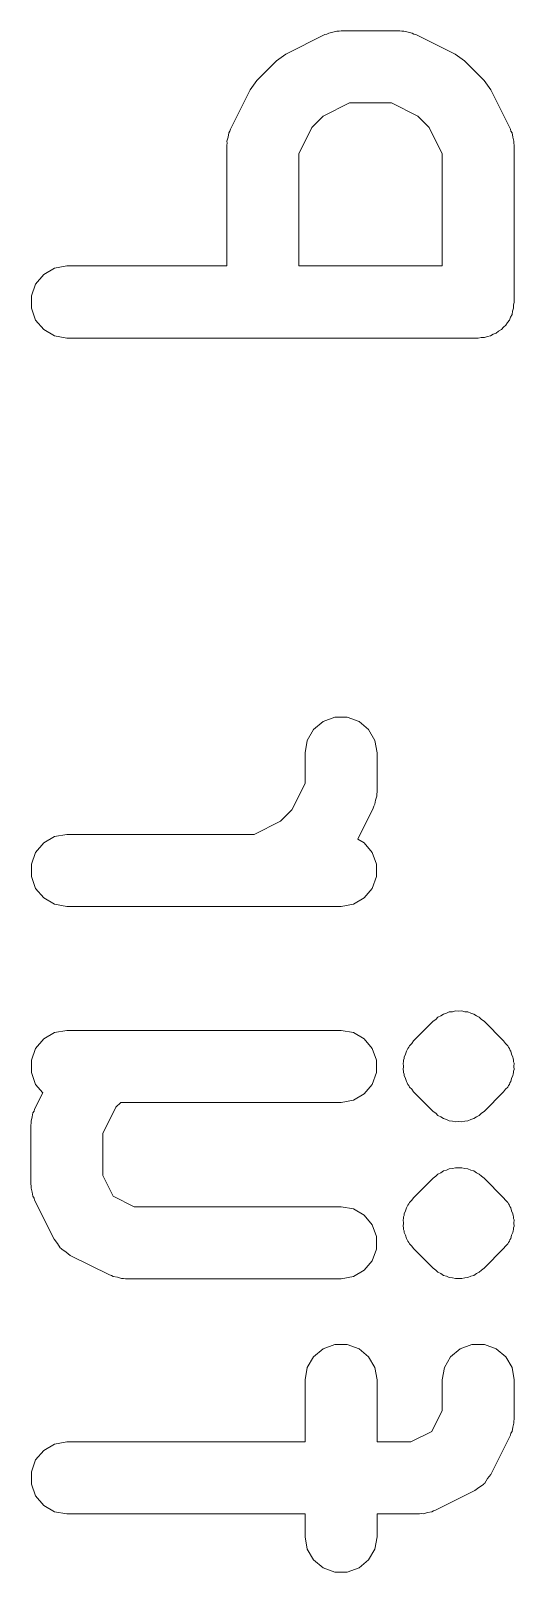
# Model space of a CAD drawing. Extents: x 83.8 to 162.6, y -99.1 to -55.8.
# Drawn here: x 91.002 to 92.177, y -74.159 to -70.414 of the extents above; entities that cross this region are included whole.
import ezdxf

# ---------------------------------------------------------------- set-up
doc = ezdxf.new("R2010")
doc.units = 0
doc.layers.add('Beschriftung', color=11, linetype='Continuous', lineweight=0)

msp = doc.modelspace()

# ---------------------------------------------------------------- linework, layer by layer
at = {"layer": 'Beschriftung'}
for p, q in [((91.6219, -70.471), (91.7172, -70.4234)), ((91.7172, -70.4234), (91.722, -70.4219)), ((91.722, -70.4219), (91.7264, -70.4194)), ((91.7264, -70.4194), (91.7365, -70.4176)), ((91.7365, -70.4176), (91.7463, -70.4147)), ((91.7463, -70.4147), (91.7513, -70.415)), ((91.7513, -70.415), (91.7563, -70.4141)), ((91.7563, -70.4141), (91.8991, -70.4141)), ((91.8991, -70.4141), (91.9041, -70.415)), ((91.9041, -70.415), (91.9091, -70.4147)), ((91.9091, -70.4147), (91.919, -70.4176)), ((91.919, -70.4176), (91.9291, -70.4194)), ((91.9291, -70.4194), (91.9334, -70.4219)), ((91.9334, -70.4219), (91.9383, -70.4234)), ((91.9383, -70.4234), (92.0335, -70.471)), ((91.5992, -70.4874), (91.6107, -70.4793)), ((91.6107, -70.4793), (91.6219, -70.471)), ((92.0335, -70.471), (92.0448, -70.4793)), ((92.0448, -70.4793), (92.0563, -70.4874)), ((91.5516, -70.535), (91.5992, -70.4874)), ((92.0563, -70.4874), (92.1039, -70.535)), ((91.5352, -70.5577), (91.5435, -70.5465)), ((91.5435, -70.5465), (91.5516, -70.535)), ((92.1039, -70.535), (92.1119, -70.5465)), ((92.1119, -70.5465), (92.1203, -70.5577)), ((91.4875, -70.653), (91.5352, -70.5577)), ((91.7769, -70.5891), (91.7129, -70.6211)), ((91.8785, -70.5891), (91.7769, -70.5891)), ((91.9425, -70.6211), (91.8785, -70.5891)), ((92.1203, -70.5577), (92.1679, -70.653)), ((91.7129, -70.6211), (91.6853, -70.6487)), ((91.9701, -70.6487), (91.9425, -70.6211)), ((91.4818, -70.6723), (91.4836, -70.6622)), ((91.4836, -70.6622), (91.4861, -70.6578)), ((91.4861, -70.6578), (91.4875, -70.653)), ((91.6853, -70.6487), (91.6533, -70.7127)), ((92.0021, -70.7127), (91.9701, -70.6487)), ((92.1679, -70.653), (92.1693, -70.6578)), ((92.1693, -70.6578), (92.1718, -70.6622)), ((92.1718, -70.6622), (92.1736, -70.6723)), ((91.4783, -70.6921), (91.4792, -70.6871)), ((91.4783, -70.9855), (91.4783, -70.6921)), ((91.4789, -70.6821), (91.4818, -70.6723)), ((91.4792, -70.6871), (91.4789, -70.6821)), ((92.1736, -70.6723), (92.1765, -70.6821)), ((92.1765, -70.6821), (92.1762, -70.6871)), ((92.1762, -70.6871), (92.1771, -70.6921)), ((92.1771, -70.6921), (92.1771, -71.073)), ((91.6533, -70.7127), (91.6533, -70.9855)), ((92.0021, -70.9855), (92.0021, -70.7127)), ((91.0138, -71.0293), (91.0334, -71.006)), ((91.0334, -71.006), (91.0597, -70.9908)), ((91.0597, -70.9908), (91.0896, -70.9855)), ((91.0896, -70.9855), (91.4783, -70.9855)), ((91.6533, -70.9855), (92.0021, -70.9855)), ((91.0034, -71.0579), (91.0138, -71.0293)), ((91.0034, -71.0882), (91.0034, -71.0579)), ((92.1771, -71.073), (92.1758, -71.0806)), ((92.1758, -71.0806), (92.1758, -71.0882)), ((91.0138, -71.1168), (91.0034, -71.0882)), ((91.0334, -71.1401), (91.0138, -71.1168)), ((92.1654, -71.1168), (92.1605, -71.1227)), ((92.168, -71.1096), (92.1654, -71.1168)), ((92.1718, -71.103), (92.168, -71.1096)), ((92.1732, -71.0954), (92.1718, -71.103)), ((92.1758, -71.0882), (92.1732, -71.0954)), ((91.0597, -71.1553), (91.0334, -71.1401)), ((91.0896, -71.1605), (91.0597, -71.1553)), ((92.112, -71.1566), (92.1048, -71.1592)), ((92.1195, -71.1553), (92.112, -71.1566)), ((92.1262, -71.1514), (92.1195, -71.1553)), ((92.1334, -71.1488), (92.1262, -71.1514)), ((92.1392, -71.1439), (92.1334, -71.1488)), ((92.1459, -71.1401), (92.1392, -71.1439)), ((92.1508, -71.1342), (92.1459, -71.1401)), ((92.1566, -71.1293), (92.1508, -71.1342)), ((92.1605, -71.1227), (92.1566, -71.1293)), ((92.0896, -71.1605), (91.0896, -71.1605)), ((92.0972, -71.1592), (92.0896, -71.1605)), ((92.1048, -71.1592), (92.0972, -71.1592)), ((91.6893, -72.112), (91.7125, -72.0925)), ((91.7125, -72.0925), (91.7411, -72.0821)), ((91.7411, -72.0821), (91.7715, -72.0821)), ((91.7715, -72.0821), (91.8, -72.0925)), ((91.8, -72.0925), (91.8233, -72.112)), ((91.6741, -72.1384), (91.6893, -72.112)), ((91.8233, -72.112), (91.8385, -72.1384)), ((91.6688, -72.1683), (91.6741, -72.1384)), ((91.8385, -72.1384), (91.8438, -72.1683)), ((91.6688, -72.2429), (91.6688, -72.1683)), ((91.8438, -72.1683), (91.8438, -72.2635)), ((91.6368, -72.3069), (91.6688, -72.2429)), ((91.8432, -72.2735), (91.8403, -72.2834)), ((91.8438, -72.2635), (91.8429, -72.2685)), ((91.8429, -72.2685), (91.8432, -72.2735)), ((91.6092, -72.3345), (91.6368, -72.3069)), ((91.8345, -72.3027), (91.7969, -72.3779)), ((91.836, -72.2978), (91.8345, -72.3027)), ((91.8385, -72.2934), (91.836, -72.2978)), ((91.8403, -72.2834), (91.8385, -72.2934)), ((91.5452, -72.3665), (91.6092, -72.3345)), ((91.0138, -72.4102), (91.0334, -72.387)), ((91.0334, -72.387), (91.0597, -72.3718)), ((91.0597, -72.3718), (91.0896, -72.3665)), ((91.0896, -72.3665), (91.5452, -72.3665)), ((91.7969, -72.3779), (91.8125, -72.387)), ((91.8125, -72.387), (91.8321, -72.4102)), ((91.0034, -72.4388), (91.0138, -72.4102)), ((91.8321, -72.4102), (91.8425, -72.4388)), ((91.0034, -72.4692), (91.0034, -72.4388)), ((91.8425, -72.4388), (91.8425, -72.4692)), ((91.0138, -72.4977), (91.0034, -72.4692)), ((91.0334, -72.521), (91.0138, -72.4977)), ((91.8321, -72.4977), (91.8125, -72.521)), ((91.8425, -72.4692), (91.8321, -72.4977)), ((91.0597, -72.5362), (91.0334, -72.521)), ((91.0896, -72.5415), (91.0597, -72.5362)), ((91.7563, -72.5415), (91.0896, -72.5415)), ((91.7862, -72.5362), (91.7563, -72.5415)), ((91.8125, -72.521), (91.7862, -72.5362)), ((91.9988, -72.8077), (92.005, -72.8033)), ((92.005, -72.8033), (92.0124, -72.8013)), ((92.0124, -72.8013), (92.0194, -72.7981)), ((92.0194, -72.7981), (92.027, -72.7974)), ((92.027, -72.7974), (92.0344, -72.7954)), ((92.0344, -72.7954), (92.042, -72.7961)), ((92.042, -72.7961), (92.0496, -72.7954)), ((92.0496, -72.7954), (92.057, -72.7974)), ((92.057, -72.7974), (92.0646, -72.7981)), ((92.0646, -72.7981), (92.0716, -72.8013)), ((92.0716, -72.8013), (92.079, -72.8033)), ((92.079, -72.8033), (92.0853, -72.8077)), ((91.9325, -72.8683), (91.9801, -72.8207)), ((91.9801, -72.8207), (91.9864, -72.8163)), ((91.9864, -72.8163), (91.9918, -72.8109)), ((91.9918, -72.8109), (91.9988, -72.8077)), ((92.0853, -72.8077), (92.0922, -72.8109)), ((92.0922, -72.8109), (92.0976, -72.8163)), ((92.0976, -72.8163), (92.1039, -72.8207)), ((92.1039, -72.8207), (92.1515, -72.8683)), ((91.0138, -72.8864), (91.0334, -72.8632)), ((91.0334, -72.8632), (91.0597, -72.848)), ((91.0597, -72.848), (91.0896, -72.8427)), ((91.0896, -72.8427), (91.7563, -72.8427)), ((91.7563, -72.8427), (91.7862, -72.848)), ((91.7862, -72.848), (91.8125, -72.8632)), ((91.8125, -72.8632), (91.8321, -72.8864)), ((91.9227, -72.88), (91.9281, -72.8746)), ((91.9281, -72.8746), (91.9325, -72.8683)), ((92.1515, -72.8683), (92.1559, -72.8746)), ((92.1559, -72.8746), (92.1613, -72.88)), ((91.0034, -72.915), (91.0138, -72.8864)), ((91.0034, -72.9454), (91.0034, -72.915)), ((91.8321, -72.8864), (91.8425, -72.915)), ((91.8425, -72.915), (91.8425, -72.9454)), ((91.9082, -72.915), (91.9095, -72.9114)), ((91.9082, -72.9188), (91.9082, -72.915)), ((91.9095, -72.9114), (91.9099, -72.9075)), ((91.9099, -72.9075), (91.9131, -72.9006)), ((91.9131, -72.9006), (91.9151, -72.8932)), ((91.9151, -72.8932), (91.9173, -72.8901)), ((91.9173, -72.8901), (91.9186, -72.8864)), ((91.9186, -72.8864), (91.9211, -72.8835)), ((91.9211, -72.8835), (91.9227, -72.88)), ((92.1613, -72.88), (92.1629, -72.8835)), ((92.1629, -72.8835), (92.1654, -72.8864)), ((92.1654, -72.8864), (92.1667, -72.8901)), ((92.1667, -72.8901), (92.1689, -72.8932)), ((92.1689, -72.8932), (92.1709, -72.9006)), ((92.1709, -72.9006), (92.1741, -72.9075)), ((92.1741, -72.9075), (92.1745, -72.9114)), ((92.1745, -72.9114), (92.1758, -72.915)), ((92.1758, -72.915), (92.1758, -72.9188)), ((91.0138, -72.9739), (91.0034, -72.9454)), ((91.8425, -72.9454), (91.8321, -72.9739)), ((91.9072, -72.9226), (91.9082, -72.9188)), ((91.9079, -72.9302), (91.9072, -72.9226)), ((91.9072, -72.9378), (91.9079, -72.9302)), ((91.9082, -72.9415), (91.9072, -72.9378)), ((91.9082, -72.9454), (91.9082, -72.9415)), ((91.9095, -72.949), (91.9082, -72.9454)), ((91.9099, -72.9528), (91.9095, -72.949)), ((91.9131, -72.9598), (91.9099, -72.9528)), ((92.1741, -72.9528), (92.1709, -72.9598)), ((92.1745, -72.949), (92.1741, -72.9528)), ((92.1758, -72.9454), (92.1745, -72.949)), ((92.1758, -72.9188), (92.1768, -72.9226)), ((92.1768, -72.9378), (92.1758, -72.9415)), ((92.1758, -72.9415), (92.1758, -72.9454)), ((92.1768, -72.9226), (92.1761, -72.9302)), ((92.1761, -72.9302), (92.1768, -72.9378)), ((91.0311, -72.9945), (91.0138, -72.9739)), ((91.8321, -72.9739), (91.8125, -72.9972)), ((91.9151, -72.9672), (91.9131, -72.9598)), ((91.9173, -72.9703), (91.9151, -72.9672)), ((91.9186, -72.9739), (91.9173, -72.9703)), ((91.9211, -72.9769), (91.9186, -72.9739)), ((91.9227, -72.9804), (91.9211, -72.9769)), ((91.9281, -72.9858), (91.9227, -72.9804)), ((91.9325, -72.9921), (91.9281, -72.9858)), ((92.1559, -72.9858), (92.1515, -72.9921)), ((92.1613, -72.9804), (92.1559, -72.9858)), ((92.1629, -72.9769), (92.1613, -72.9804)), ((92.1654, -72.9739), (92.1629, -72.9769)), ((92.1667, -72.9703), (92.1654, -72.9739)), ((92.1689, -72.9672), (92.1667, -72.9703)), ((92.1709, -72.9598), (92.1689, -72.9672)), ((91.0114, -73.0339), (91.0311, -72.9945)), ((91.2211, -73.0177), (91.2091, -73.0296)), ((91.7563, -73.0177), (91.2211, -73.0177)), ((91.7862, -73.0124), (91.7563, -73.0177)), ((91.8125, -72.9972), (91.7862, -73.0124)), ((91.9801, -73.0397), (91.9325, -72.9921)), ((92.1515, -72.9921), (92.1039, -73.0397)), ((91.0027, -73.063), (91.0056, -73.0532)), ((91.003, -73.0681), (91.0027, -73.063)), ((91.0056, -73.0532), (91.0074, -73.0431)), ((91.0074, -73.0431), (91.0099, -73.0387)), ((91.0099, -73.0387), (91.0114, -73.0339)), ((91.2091, -73.0296), (91.1771, -73.0937)), ((91.9864, -73.0441), (91.9801, -73.0397)), ((91.9918, -73.0495), (91.9864, -73.0441)), ((91.9988, -73.0527), (91.9918, -73.0495)), ((92.005, -73.0571), (91.9988, -73.0527)), ((92.0124, -73.0591), (92.005, -73.0571)), ((92.0194, -73.0623), (92.0124, -73.0591)), ((92.027, -73.063), (92.0194, -73.0623)), ((92.0344, -73.065), (92.027, -73.063)), ((92.042, -73.0643), (92.0344, -73.065)), ((92.0496, -73.065), (92.042, -73.0643)), ((92.057, -73.063), (92.0496, -73.065)), ((92.0646, -73.0623), (92.057, -73.063)), ((92.0716, -73.0591), (92.0646, -73.0623)), ((92.079, -73.0571), (92.0716, -73.0591)), ((92.0853, -73.0527), (92.079, -73.0571)), ((92.0922, -73.0495), (92.0853, -73.0527)), ((92.0976, -73.0441), (92.0922, -73.0495)), ((92.1039, -73.0397), (92.0976, -73.0441)), ((91.0021, -73.073), (91.003, -73.0681)), ((91.0021, -73.2159), (91.0021, -73.073)), ((91.1771, -73.0937), (91.1771, -73.1952)), ((92.0124, -73.1822), (92.0194, -73.179)), ((92.0194, -73.179), (92.027, -73.1783)), ((92.027, -73.1783), (92.0344, -73.1764)), ((92.0344, -73.1764), (92.042, -73.177)), ((92.042, -73.177), (92.0496, -73.1764)), ((92.0496, -73.1764), (92.057, -73.1783)), ((92.057, -73.1783), (92.0646, -73.179)), ((92.0646, -73.179), (92.0716, -73.1822)), ((91.003, -73.2209), (91.0021, -73.2159)), ((91.1771, -73.1952), (91.2025, -73.2459)), ((91.9325, -73.2493), (91.9801, -73.2017)), ((91.9801, -73.2017), (91.9864, -73.1973)), ((91.9864, -73.1973), (91.9918, -73.1918)), ((91.9918, -73.1918), (91.9988, -73.1886)), ((91.9988, -73.1886), (92.005, -73.1842)), ((92.005, -73.1842), (92.0124, -73.1822)), ((92.0716, -73.1822), (92.079, -73.1842)), ((92.079, -73.1842), (92.0853, -73.1886)), ((92.0853, -73.1886), (92.0922, -73.1918)), ((92.0922, -73.1918), (92.0976, -73.1973)), ((92.0976, -73.1973), (92.1039, -73.2017)), ((92.1039, -73.2017), (92.1515, -73.2493)), ((91.0027, -73.2259), (91.003, -73.2209)), ((91.0056, -73.2357), (91.0027, -73.2259)), ((91.0074, -73.2458), (91.0056, -73.2357)), ((91.0099, -73.2502), (91.0074, -73.2458)), ((91.0114, -73.255), (91.0099, -73.2502)), ((91.2025, -73.2459), (91.2531, -73.2713)), ((91.9281, -73.2555), (91.9325, -73.2493)), ((92.1515, -73.2493), (92.1559, -73.2555)), ((91.059, -73.3503), (91.0114, -73.255)), ((91.2531, -73.2713), (91.7563, -73.2713)), ((91.7563, -73.2713), (91.7862, -73.2765)), ((91.7862, -73.2765), (91.8125, -73.2917)), ((91.9095, -73.2923), (91.9099, -73.2885)), ((91.9099, -73.2885), (91.9131, -73.2816)), ((91.9131, -73.2816), (91.9151, -73.2742)), ((91.9151, -73.2742), (91.9173, -73.271)), ((91.9173, -73.271), (91.9186, -73.2674)), ((91.9186, -73.2674), (91.9211, -73.2644)), ((91.9211, -73.2644), (91.9227, -73.261)), ((91.9227, -73.261), (91.9281, -73.2555)), ((92.1559, -73.2555), (92.1613, -73.261)), ((92.1613, -73.261), (92.1629, -73.2644)), ((92.1629, -73.2644), (92.1654, -73.2674)), ((92.1654, -73.2674), (92.1667, -73.271)), ((92.1667, -73.271), (92.1689, -73.2742)), ((92.1689, -73.2742), (92.1709, -73.2816)), ((92.1709, -73.2816), (92.1741, -73.2885)), ((92.1741, -73.2885), (92.1745, -73.2923)), ((91.8125, -73.2917), (91.8321, -73.315)), ((91.8321, -73.315), (91.8425, -73.3436)), ((91.9072, -73.3035), (91.9082, -73.2998)), ((91.9079, -73.3111), (91.9072, -73.3035)), ((91.9072, -73.3188), (91.9079, -73.3111)), ((91.9082, -73.3225), (91.9072, -73.3188)), ((91.9082, -73.2959), (91.9095, -73.2923)), ((91.9082, -73.2998), (91.9082, -73.2959)), ((91.9082, -73.3263), (91.9082, -73.3225)), ((91.9095, -73.33), (91.9082, -73.3263)), ((92.1745, -73.2923), (92.1758, -73.2959)), ((92.1758, -73.3263), (92.1745, -73.33)), ((92.1758, -73.2959), (92.1758, -73.2998)), ((92.1758, -73.2998), (92.1768, -73.3035)), ((92.1768, -73.3188), (92.1758, -73.3225)), ((92.1758, -73.3225), (92.1758, -73.3263)), ((92.1768, -73.3035), (92.1761, -73.3111)), ((92.1761, -73.3111), (92.1768, -73.3188)), ((91.0666, -73.3606), (91.059, -73.3503)), ((91.0737, -73.3713), (91.0666, -73.3606)), ((91.8425, -73.3436), (91.8425, -73.374)), ((91.9099, -73.3338), (91.9095, -73.33)), ((91.9131, -73.3407), (91.9099, -73.3338)), ((91.9151, -73.3481), (91.9131, -73.3407)), ((91.9173, -73.3513), (91.9151, -73.3481)), ((91.9186, -73.3549), (91.9173, -73.3513)), ((91.9211, -73.3578), (91.9186, -73.3549)), ((91.9227, -73.3613), (91.9211, -73.3578)), ((91.9281, -73.3667), (91.9227, -73.3613)), ((92.1613, -73.3613), (92.1559, -73.3667)), ((92.1629, -73.3578), (92.1613, -73.3613)), ((92.1654, -73.3549), (92.1629, -73.3578)), ((92.1667, -73.3513), (92.1654, -73.3549)), ((92.1689, -73.3481), (92.1667, -73.3513)), ((92.1709, -73.3407), (92.1689, -73.3481)), ((92.1741, -73.3338), (92.1709, -73.3407)), ((92.1745, -73.33), (92.1741, -73.3338)), ((91.0756, -73.3727), (91.0737, -73.3713)), ((91.0771, -73.3747), (91.0756, -73.3727)), ((91.0878, -73.3818), (91.0771, -73.3747)), ((91.0981, -73.3894), (91.0878, -73.3818)), ((91.1933, -73.437), (91.0981, -73.3894)), ((91.8321, -73.4025), (91.8125, -73.4258)), ((91.8425, -73.374), (91.8321, -73.4025)), ((91.9325, -73.373), (91.9281, -73.3667)), ((91.9801, -73.4206), (91.9325, -73.373)), ((92.1515, -73.373), (92.1039, -73.4206)), ((92.1559, -73.3667), (92.1515, -73.373)), ((91.1982, -73.4385), (91.1933, -73.437)), ((91.2025, -73.441), (91.1982, -73.4385)), ((91.2126, -73.4428), (91.2025, -73.441)), ((91.7862, -73.441), (91.7563, -73.4463)), ((91.8125, -73.4258), (91.7862, -73.441)), ((91.9864, -73.425), (91.9801, -73.4206)), ((91.9918, -73.4304), (91.9864, -73.425)), ((91.9988, -73.4337), (91.9918, -73.4304)), ((92.005, -73.4381), (91.9988, -73.4337)), ((92.0124, -73.44), (92.005, -73.4381)), ((92.0194, -73.4433), (92.0124, -73.44)), ((92.0716, -73.44), (92.0646, -73.4433)), ((92.079, -73.4381), (92.0716, -73.44)), ((92.0853, -73.4337), (92.079, -73.4381)), ((92.0922, -73.4304), (92.0853, -73.4337)), ((92.0976, -73.425), (92.0922, -73.4304)), ((92.1039, -73.4206), (92.0976, -73.425)), ((91.2225, -73.4457), (91.2126, -73.4428)), ((91.2275, -73.4454), (91.2225, -73.4457)), ((91.2325, -73.4463), (91.2275, -73.4454)), ((91.7563, -73.4463), (91.2325, -73.4463)), ((92.027, -73.4439), (92.0194, -73.4433)), ((92.0344, -73.4459), (92.027, -73.4439)), ((92.042, -73.4453), (92.0344, -73.4459)), ((92.0496, -73.4459), (92.042, -73.4453)), ((92.057, -73.4439), (92.0496, -73.4459)), ((92.0646, -73.4433), (92.057, -73.4439)), ((91.6893, -73.6359), (91.7125, -73.6163)), ((91.7125, -73.6163), (91.7411, -73.6059)), ((91.7411, -73.6059), (91.7715, -73.6059)), ((91.7715, -73.6059), (91.8, -73.6163)), ((91.8, -73.6163), (91.8233, -73.6359)), ((92.0226, -73.6359), (92.0459, -73.6163)), ((92.0459, -73.6163), (92.0744, -73.6059)), ((92.0744, -73.6059), (92.1048, -73.6059)), ((92.1048, -73.6059), (92.1334, -73.6163)), ((92.1334, -73.6163), (92.1566, -73.6359)), ((91.6688, -73.6921), (91.6741, -73.6622)), ((91.6741, -73.6622), (91.6893, -73.6359)), ((91.8233, -73.6359), (91.8385, -73.6622)), ((91.8385, -73.6622), (91.8438, -73.6921)), ((92.0021, -73.6921), (92.0074, -73.6622)), ((92.0074, -73.6622), (92.0226, -73.6359)), ((92.1566, -73.6359), (92.1718, -73.6622)), ((92.1718, -73.6622), (92.1771, -73.6921)), ((91.6688, -73.8427), (91.6688, -73.6921)), ((91.8438, -73.6921), (91.8438, -73.8427)), ((92.0021, -73.7667), (92.0021, -73.6921)), ((92.1771, -73.6921), (92.1771, -73.7873)), ((91.9768, -73.8174), (92.0021, -73.7667)), ((92.1736, -73.8072), (92.1718, -73.8173)), ((92.1765, -73.7973), (92.1736, -73.8072)), ((92.1771, -73.7873), (92.1762, -73.7923)), ((92.1762, -73.7923), (92.1765, -73.7973)), ((91.0334, -73.8632), (91.0597, -73.848)), ((91.0597, -73.848), (91.0896, -73.8427)), ((91.0896, -73.8427), (91.6688, -73.8427)), ((91.8438, -73.8427), (91.9261, -73.8427)), ((91.9261, -73.8427), (91.9768, -73.8174)), ((92.1679, -73.8265), (92.1203, -73.9217)), ((92.1693, -73.8216), (92.1679, -73.8265)), ((92.1718, -73.8173), (92.1693, -73.8216)), ((91.0034, -73.915), (91.0138, -73.8864)), ((91.0138, -73.8864), (91.0334, -73.8632)), ((91.0034, -73.9454), (91.0034, -73.915)), ((92.1203, -73.9217), (92.1126, -73.932)), ((91.0138, -73.9739), (91.0034, -73.9454)), ((92.0811, -73.9608), (91.9859, -74.0085)), ((92.0914, -73.9532), (92.0811, -73.9608)), ((92.1022, -73.9461), (92.0914, -73.9532)), ((92.1036, -73.9442), (92.1022, -73.9461)), ((92.1055, -73.9427), (92.1036, -73.9442)), ((92.1126, -73.932), (92.1055, -73.9427)), ((91.0334, -73.9972), (91.0138, -73.9739)), ((91.0597, -74.0124), (91.0334, -73.9972)), ((91.0896, -74.0177), (91.0597, -74.0124)), ((91.6688, -74.0177), (91.0896, -74.0177)), ((91.6688, -74.073), (91.6688, -74.0177)), ((91.9468, -74.0177), (91.8438, -74.0177)), ((91.8438, -74.0177), (91.8438, -74.073)), ((91.9517, -74.0168), (91.9468, -74.0177)), ((91.9568, -74.0171), (91.9517, -74.0168)), ((91.9666, -74.0142), (91.9568, -74.0171)), ((91.9767, -74.0124), (91.9666, -74.0142)), ((91.9811, -74.0099), (91.9767, -74.0124)), ((91.9859, -74.0085), (91.9811, -74.0099)), ((91.6741, -74.103), (91.6688, -74.073)), ((91.8438, -74.073), (91.8385, -74.103)), ((91.6893, -74.1293), (91.6741, -74.103)), ((91.8385, -74.103), (91.8233, -74.1293)), ((91.7125, -74.1488), (91.6893, -74.1293)), ((91.7411, -74.1592), (91.7125, -74.1488)), ((91.8, -74.1488), (91.7715, -74.1592)), ((91.8233, -74.1293), (91.8, -74.1488)), ((91.7715, -74.1592), (91.7411, -74.1592))]:
    msp.add_line(p, q, dxfattribs=at)

doc.saveas('drawing.dxf')
